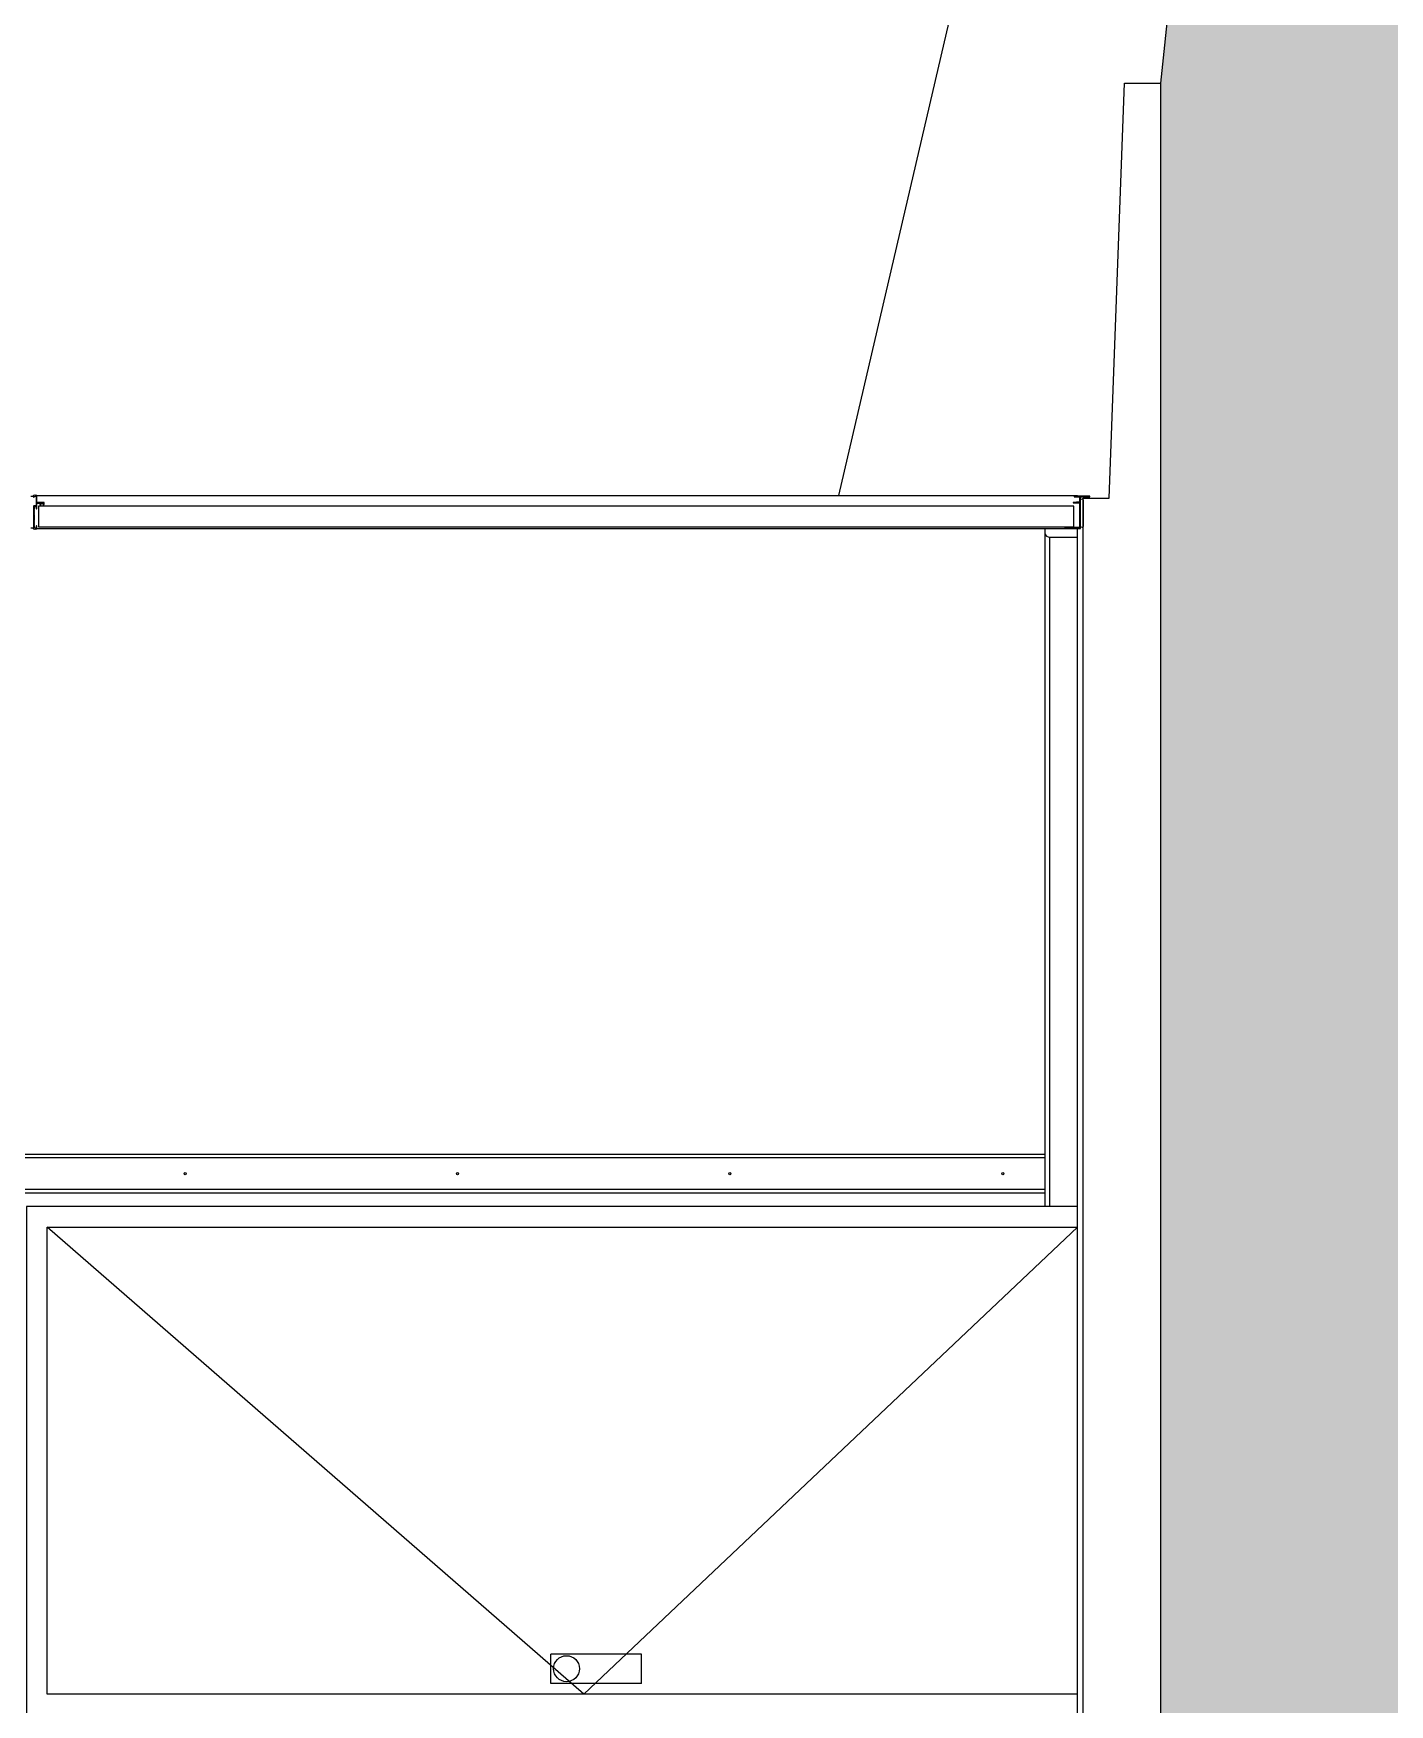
# Model space of a CAD drawing. Header units: inches. Extents: x 203 to 1065, y -1127 to 921.
# Drawn here: x 406.892 to 409.506, y 891.489 to 894.711 of the extents above; entities that cross this region are included whole.
import ezdxf

# ---------------------------------------------------------------- set-up
doc = ezdxf.new("R2010")
doc.units = ezdxf.units.IN
doc.header["$MEASUREMENT"] = 0
doc.linetypes.add('CONTINUA', pattern=[0])
for name, color, linetype in [('1-PLATEA', 3, 'Continuous'), ('CORTE PERFILES Y CERCHA', 3, 'CONTINUA'), ('CORTE PROY', 8, 'CONTINUA'), ('Vegetación', 102, 'Continuous')]:
    doc.layers.add(name, color=color, linetype=linetype)

msp = doc.modelspace()

# ---------------------------------------------------------------- hatches: boundary and pattern name
at = {"linetype": 'ByBlock', "true_color": 0x139b48}
h = msp.add_hatch(color=114, dxfattribs=at)
h.dxf.hatch_style = 1
h.paths.add_polyline_path([(411.4157, 897.9894), (409.4157, 897.9894), (409.0657, 894.6147), (409.0657, 885.3667), (408.7657, 878.8867), (408.7657, 869.6387), (408.4357, 851.0931), (408.4357, 839.3171), (408.1657, 838.0559), (411.4157, 838.0559)])
at = {"layer": 'CORTE PERFILES Y CERCHA'}
h = msp.add_hatch(color=256, dxfattribs=at)
h.paths.add_polyline_path([(408.8807, 893.7587), (408.8807, 893.7567), (408.9027, 893.7567), (408.9107, 893.7567), (408.9107, 893.8177), (408.9197, 893.8177), (408.9187, 893.8187), (408.9087, 893.8187), (408.9087, 893.7587)])
h.paths.add_polyline_path([(408.8987, 893.8187), (408.8987, 893.8177), (408.9087, 893.8177), (408.9087, 893.8187)], flags=17)
h.paths.add_polyline_path([(408.9187, 893.8187), (408.9197, 893.8177), (408.9287, 893.8177), (408.9287, 893.8187)])
h.paths.add_polyline_path([(408.8971, 893.8067, 0.388879), (408.8967, 893.8063), (408.8967, 893.8062), (408.9087, 893.8062), (408.9087, 893.8077)], flags=17)

# ---------------------------------------------------------------- linework, layer by layer
at = {"layer": '1-PLATEA', "color": 4}
for p, q in [((408.9657, 893.8147), (408.9957, 894.6147)), ((408.9957, 894.6147), (409.0657, 894.6147)), ((409.0657, 885.3667), (409.0657, 894.6147)), ((408.9157, 893.8147), (408.9457, 893.8147)), ((408.9157, 886.1667), (408.9157, 893.8147)), ((408.9157, 893.8147), (408.9657, 893.8147))]:
    msp.add_line(p, q, dxfattribs=at)
at = {"layer": 'CORTE PERFILES Y CERCHA', "color": 1}
msp.add_line((408.9047, 886.2227), (408.9047, 893.7567), dxfattribs=at)
at = {"layer": 'CORTE PERFILES Y CERCHA'}
for points in [[(406.8867, 893.8187), (406.8922, 893.8187), (406.8922, 893.8167), (406.8937, 893.8167), (406.8937, 893.8177, -0.414214), (406.8947, 893.8187), (406.8962, 893.8187, -0.414214), (406.8972, 893.8177), (406.8972, 893.8013, -0.414214), (406.8962, 893.8003), (406.8942, 893.8003), (406.8932, 893.8003, 0.414214), (406.8922, 893.7993), (406.8922, 893.7572), (406.8867, 893.7572)], [(406.8912, 893.7552, -0.403853), (406.8937, 893.7552, -0.403853), (406.8962, 893.7552, -0.194303), (406.8974, 893.7557), (406.8987, 893.7557), (406.8987, 893.7615), (406.8982, 893.7615, 0.414214), (406.8972, 893.7605), (406.8972, 893.7572), (406.8942, 893.7572), (406.8942, 893.761), (406.8937, 893.7615), (406.8942, 893.762), (406.8937, 893.7625), (406.8942, 893.763), (406.8937, 893.7635), (406.8942, 893.764), (406.8937, 893.7645), (406.8942, 893.765), (406.8937, 893.7655), (406.8942, 893.766), (406.8937, 893.7665), (406.8942, 893.767), (406.8937, 893.7675), (406.8942, 893.768), (406.8937, 893.7685), (406.8942, 893.769), (406.8937, 893.7695), (406.8942, 893.77), (406.8937, 893.7705), (406.8942, 893.771), (406.8937, 893.7715), (406.8942, 893.772), (406.8937, 893.7725), (406.8942, 893.773), (406.8942, 893.783), (406.8937, 893.7835), (406.8942, 893.784), (406.8937, 893.7845), (406.8942, 893.785), (406.8937, 893.7855), (406.8942, 893.786), (406.8937, 893.7865), (406.8942, 893.787), (406.8937, 893.7875), (406.8942, 893.788), (406.8937, 893.7885), (406.8942, 893.789), (406.8937, 893.7895), (406.8942, 893.79), (406.8937, 893.7905), (406.8942, 893.791), (406.8937, 893.7915), (406.8942, 893.792), (406.8937, 893.7925), (406.8942, 893.793), (406.8937, 893.7935), (406.8942, 893.794), (406.8937, 893.7945), (406.8942, 893.795), (406.8942, 893.7988), (406.8972, 893.7988), (406.8972, 893.7955, 0.414214), (406.8982, 893.7945), (406.8987, 893.7945), (406.8987, 893.8042, -0.414214), (406.8997, 893.8052), (406.9042, 893.8052), (406.9042, 893.8027), (406.9063, 893.8027, 1), (406.9063, 893.8039), (406.9057, 893.8039), (406.9057, 893.8052), (406.9112, 893.8052), (406.9112, 893.8039), (406.9105, 893.8039, 1), (406.9105, 893.8027), (406.9127, 893.8027), (406.9127, 893.8057, 0.414214), (406.9117, 893.8067), (406.8997, 893.8067, -0.414214), (406.8987, 893.8077), (406.8987, 893.8202), (406.8974, 893.8202, -0.194303), (406.8962, 893.8207, -0.403853), (406.8937, 893.8207, -0.403853), (406.8912, 893.8207, -0.403853)]]:
    msp.add_lwpolyline(points, format="xyb", dxfattribs=at)
for points in [[(406.8987, 893.8202), (408.9047, 893.8202)], [(408.9047, 893.7557), (406.8987, 893.7557)]]:
    msp.add_lwpolyline(points, dxfattribs=at)
for points in [[(408.9287, 893.8187), (408.8987, 893.8187), (408.8987, 893.8177), (408.9087, 893.8177), (408.9087, 893.8077), (408.8971, 893.8067, 0.388879), (408.8967, 893.8063), (408.8967, 893.8062), (408.9087, 893.8062), (408.9087, 893.7587), (408.8807, 893.7587), (408.8807, 893.7567), (408.9107, 893.7567), (408.9107, 893.8177), (408.9287, 893.8177)], [(408.9107, 893.7611), (408.9107, 893.8111, -1), (408.9157, 893.8111), (408.9157, 893.7611, -1)]]:
    msp.add_lwpolyline(points, format="xyb", close=True, dxfattribs=at)
msp.add_lwpolyline([(406.9019, 893.7996), (406.9019, 893.7596), (408.8977, 893.7596), (408.8977, 893.7996)], close=True, dxfattribs=at)
at = {"layer": 'CORTE PROY', "color": 253, "ltscale": 0.5}
for p, q in [((408.8417, 893.7507), (408.8417, 892.4492)), ((408.8515, 892.4492), (408.8515, 893.7397)), ((408.8417, 892.5432), (406.5947, 892.5432)), ((408.8417, 892.4822), (406.5947, 892.4822)), ((407.8894, 891.5299), (407.8894, 891.5866)), ((408.0644, 891.5866), (407.8894, 891.5866)), ((408.0644, 891.5299), (408.0644, 891.5866)), ((408.0644, 891.5299), (407.8894, 891.5299))]:
    msp.add_line(p, q, dxfattribs=at)
msp.add_lwpolyline([(408.8807, 893.7557), (408.8417, 893.7557), (408.8417, 893.7477, 0.355123), (408.8515, 893.7397), (408.9047, 893.7397), (408.9047, 893.7477)], format="xyb", dxfattribs=at)
for points in [[(406.5947, 892.5502), (408.8417, 892.5502)], [(408.8417, 892.4752), (406.5947, 892.4752)], [(408.9047, 892.4492), (406.8787, 892.4492), (406.8787, 891.4691), (408.9047, 891.4691)], [(408.9047, 891.5092), (406.9188, 891.5092), (406.9188, 892.4092), (408.9047, 892.4092)], [(408.9047, 892.4092), (407.9532, 891.5092), (406.9188, 892.4092)]]:
    msp.add_lwpolyline(points, dxfattribs=at)
for centre, radius in [((407.1847, 892.5127), 0.002), ((407.7097, 892.5127), 0.002), ((408.2347, 892.5127), 0.002), ((408.7607, 892.5127), 0.002), ((407.9197, 891.5583), 0.025)]:
    msp.add_circle(centre, radius, dxfattribs=at)
at = {"layer": 'Vegetación', "linetype": 'ByBlock'}
for p in [(408.4447, 893.8202), (409.0657, 894.6147)]:
    msp.add_line(p, (409.4157, 897.9894), dxfattribs=at)

doc.saveas('drawing.dxf')
